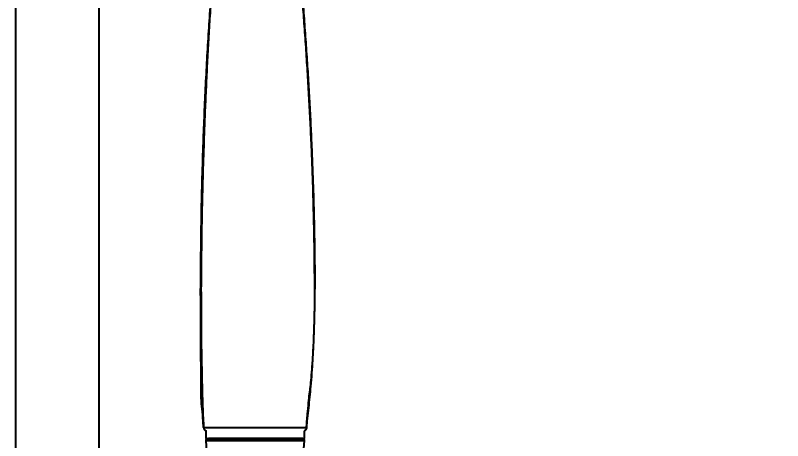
# Model space of a CAD drawing. Header units: millimetres. Extents: x 14183 to 14777, y -4239 to -3399.
# Drawn here: x 14389.4 to 14439.7, y -3784.1 to -3756.2 of the extents above; entities that cross this region are included whole.
import ezdxf

# ---------------------------------------------------------------- set-up
doc = ezdxf.new("R2010")
doc.units = ezdxf.units.MM
doc.header["$LTSCALE"] = 0.1
doc.layers.get('0').update_dxf_attribs({"lineweight": 15})
doc.layers.add('DIM', color=3, linetype='Continuous', lineweight=9)
doc.styles.add('ARIAL', font='arial.ttf')
doc.dimstyles.new('사본 ISO-25', dxfattribs={"dimtxt": 4, "dimasz": 3.5, "dimexe": 0.5, "dimexo": 0.625, "dimgap": 1.5, "dimtad": 1, "dimtih": 1, "dimtoh": 1, "dimdec": 1, "dimlfac": 4, "dimdsep": 46, "dimtxsty": 'ARIAL', "dimcen": 0, "dimclrd": 3, "dimclre": 3, "dimclrt": 3, "dimadec": 1, "dimazin": 0, "dimtfac": 1, "dimtdec": 1, "dimtmove": 0, "dimatfit": 3, "dimfxl": 1.25, "dimtfill": 1, "dimarcsym": 0})

# ---------------------------------------------------------------- blocks, each defined once
blk = doc.blocks.new('*D59')
at = {"layer": 'Defpoints', "color": 0, "transparency": 16777216}
for p in [(14392.195, -3643.287), (14495.735, -4145.343), (14510.029, -4145.343)]:
    blk.add_point(p, dxfattribs=at)
at = {"layer": 'DIM', "color": 3, "lineweight": -2, "transparency": 16777216}
for p, q in [((14392.82, -3643.287), (14510.529, -3643.287)), ((14510.029, -3646.787), (14510.029, -3891.374)), ((14510.029, -4141.843), (14510.029, -3899.618)), ((14496.36, -4145.343), (14510.529, -4145.343))]:
    blk.add_line(p, q, dxfattribs=at)
at = {"layer": 'DIM', "color": 3, "transparency": 16777216}
for points in [[(14509.446, -3646.787), (14510.612, -3646.787), (14510.029, -3643.287)], [(14509.446, -4141.843), (14510.612, -4141.843), (14510.029, -4145.343)]]:
    blk.add_solid(points, dxfattribs=at)
at = {"layer": 'DIM', "color": 3, "transparency": 16777216, "insert": (14510.029, -3895.496), "char_height": 4, "attachment_point": 5, "style": 'ARIAL', "bg_fill": 3, "box_fill_scale": 1.1, "bg_fill_color": 256, "bg_fill_true_color": 13158600, "bg_fill_transparency": 0}
blk.add_mtext('(2280)', dxfattribs=at)

msp = doc.modelspace()

# ---------------------------------------------------------------- linework, layer by layer
at = {"linetype": 'Continuous', "lineweight": 25}
for p, q in [((14389.445, -3732.524), (14389.445, -3785.989)), ((14394.945, -3786.037), (14394.945, -3732.524)), ((14401.61, -3774.187), (14401.572, -3774.187)), ((14409.062, -3775.174), (14409.076, -3774.186)), ((14401.918, -3783.457), (14401.938, -3783.464)), ((14401.932, -3783.462), (14401.932, -3783.981)), ((14408.382, -3783.981), (14408.382, -3783.468)), ((14401.932, -3783.981), (14408.382, -3783.981)), ((14401.918, -3784.116), (14402.086, -3786.128)), ((14408.396, -3784.116), (14401.918, -3784.116)), ((14408.135, -3787.242), (14408.396, -3784.116))]:
    msp.add_line(p, q, dxfattribs=at)
for centre, start, end in [((14402.043, -3784.106), 90, 184.7636), ((14408.271, -3784.106), 355.2364, 90)]:
    msp.add_arc(centre, 0.125, start, end, dxfattribs=at)
for points, knots in [([(14402.228, -3755.466), (14402.183, -3756.057), (14402.09, -3757.277), (14401.988, -3759.127), (14401.89, -3761.018), (14401.806, -3762.912), (14401.701, -3765.756), (14401.6, -3769.514), (14401.581, -3772.642), (14401.572, -3774.187)], [0, 0, 0, 0, 0.094878, 0.195825, 0.29694, 0.398177, 0.499478, 0.752743, 1, 1, 1, 1]), ([(14402.244, -3755.466), (14402.206, -3755.984), (14402.13, -3757.023), (14402.052, -3758.573), (14401.973, -3760.128), (14401.903, -3761.684), (14401.84, -3763.242), (14401.747, -3765.842), (14401.648, -3769.49), (14401.623, -3772.621), (14401.61, -3774.187)], [0, 0, 0, 0, 0.083099, 0.166342, 0.249595, 0.332862, 0.416145, 0.499452, 0.749543, 1, 1, 1, 1]), ([(14409.068, -3774.186), (14409.054, -3772.64), (14409.025, -3769.511), (14408.9, -3765.858), (14408.78, -3763.226), (14408.698, -3761.649), (14408.607, -3760.074), (14408.506, -3758.499), (14408.397, -3756.967), (14408.324, -3755.952), (14408.288, -3755.463)], [0, 0, 0, 0, 0.247179, 0.500182, 0.584497, 0.66881, 0.753126, 0.837451, 0.921788, 1, 1, 1, 1]), ([(14408.292, -3755.465), (14408.329, -3755.984), (14408.403, -3757.022), (14408.514, -3758.572), (14408.614, -3760.127), (14408.705, -3761.683), (14408.786, -3763.241), (14408.905, -3765.841), (14409.031, -3769.489), (14409.061, -3772.62), (14409.076, -3774.186)], [0, 0, 0, 0, 0.083093, 0.166331, 0.249579, 0.332841, 0.416121, 0.499426, 0.749521, 1, 1, 1, 1]), ([(14401.564, -3774.133), (14401.566, -3774.506), (14401.568, -3775.165), (14401.573, -3776.008), (14401.577, -3776.667), (14401.575, -3777.169), (14401.574, -3777.666), (14401.58, -3778.324), (14401.59, -3779.081), (14401.603, -3779.949), (14401.607, -3780.845), (14401.603, -3781.567), (14401.663, -3782.007), (14401.686, -3782.189), (14401.695, -3782.264), (14401.699, -3782.296), (14401.701, -3782.312), (14401.702, -3782.319), (14401.703, -3782.322), (14401.704, -3782.321), (14401.703, -3782.307), (14401.701, -3782.23), (14401.696, -3782.035), (14401.692, -3781.724), (14401.673, -3781.185), (14401.657, -3780.477), (14401.638, -3779.683), (14401.623, -3779.087), (14401.622, -3778.788), (14401.62, -3778.654), (14401.622, -3778.586), (14401.627, -3778.523), (14401.629, -3778.472), (14401.631, -3778.444)], [0, 0, 0, 0, 0.08762, 0.154714, 0.20137, 0.250226, 0.296576, 0.346011, 0.404738, 0.473105, 0.548588, 0.614076, 0.641568, 0.652898, 0.656928, 0.660007, 0.661294, 0.662495, 0.663698, 0.664986, 0.668075, 0.672129, 0.696701, 0.725738, 0.758028, 0.830743, 0.899753, 0.951797, 0.970849, 0.976288, 0.983452, 0.990973, 1, 1, 1, 1]), ([(14401.776, -3783.252), (14401.776, -3783.252), (14401.776, -3783.251), (14401.776, -3783.25), (14401.776, -3783.247), (14401.775, -3783.235), (14401.772, -3783.186), (14401.764, -3783.079), (14401.751, -3782.895), (14401.734, -3782.598), (14401.72, -3782.208), (14401.701, -3781.665), (14401.676, -3780.842), (14401.647, -3779.672), (14401.622, -3778.102), (14401.607, -3776.243), (14401.609, -3774.9), (14401.61, -3774.187)], [0, 0, 0, 0, 0.000008, 0.00008, 0.000281, 0.001049, 0.004049, 0.015907, 0.035543, 0.062945, 0.111688, 0.174539, 0.251778, 0.395096, 0.569849, 0.771764, 1, 1, 1, 1]), ([(14401.61, -3774.187), (14401.612, -3774.968), (14401.614, -3776.53), (14401.641, -3778.837), (14401.681, -3780.7), (14401.718, -3781.871), (14401.736, -3782.399), (14401.749, -3782.755), (14401.77, -3783.051), (14401.784, -3783.249)], [0, 0, 0, 0, 0.250046, 0.500092, 0.750137, 0.87522, 0.906494, 0.937725, 1, 1, 1, 1]), ([(14408.519, -3783.308), (14408.542, -3782.992), (14408.582, -3782.416), (14408.658, -3781.692), (14408.717, -3781.086), (14408.789, -3780.535), (14408.848, -3779.934), (14408.91, -3779.167), (14408.971, -3778.206), (14409.024, -3777.045), (14409.064, -3775.684), (14409.068, -3774.707), (14409.071, -3774.186)], [0, 0, 0, 0, 0.104377, 0.190188, 0.2563698, 0.3065198, 0.3695821, 0.4535783, 0.558681, 0.6848884, 0.8320738, 1, 1, 1, 1]), ([(14409.057, -3775.712), (14409.057, -3775.709), (14409.073, -3775.205), (14409.074, -3774.694), (14409.076, -3774.186)], [0, 0, 0, 0, 0.005863, 1, 1, 1, 1]), ([(14408.994, -3777.528), (14409, -3777.427), (14409.029, -3776.883), (14409.041, -3776.328), (14409.052, -3775.877)], [0, 0, 0, 0, 0.185827, 1, 1, 1, 1]), ([(14408.54, -3783.248), (14408.554, -3783.051), (14408.586, -3782.596), (14408.67, -3781.976), (14408.744, -3781.267), (14408.842, -3780.228), (14408.927, -3779.182), (14408.961, -3778.352), (14408.971, -3778.115)], [0, 0, 0, 0, 0.107933, 0.249472, 0.391114, 0.532752, 0.866511, 1, 1, 1, 1]), ([(14401.776, -3783.246), (14401.774, -3783.246), (14401.772, -3783.247), (14401.775, -3783.252), (14401.776, -3783.252), (14401.776, -3783.252)], [0, 0, 0, 0, 0.482235, 0.807938, 1, 1, 1, 1]), ([(14401.777, -3783.26), (14401.777, -3783.258), (14401.777, -3783.256), (14401.776, -3783.254), (14401.776, -3783.253), (14401.776, -3783.252), (14401.776, -3783.252), (14401.776, -3783.252)], [0, 0, 0, 0, 0.595092, 0.711919, 0.826232, 0.929362, 1, 1, 1, 1]), ([(14401.784, -3783.249), (14401.783, -3783.251), (14401.78, -3783.255), (14401.778, -3783.258), (14401.777, -3783.26)], [0, 0, 0, 0, 0.498654, 1, 1, 1, 1]), ([(14401.777, -3783.26), (14401.78, -3783.274), (14401.784, -3783.302), (14401.795, -3783.327), (14401.801, -3783.341)], [0, 0, 0, 0, 0.488488, 1, 1, 1, 1]), ([(14401.784, -3783.249), (14401.817, -3783.249), (14401.883, -3783.25), (14402.14, -3783.254), (14402.504, -3783.256), (14402.973, -3783.252), (14403.527, -3783.251), (14404.146, -3783.251), (14404.803, -3783.25), (14405.473, -3783.25), (14406.131, -3783.25), (14406.753, -3783.25), (14407.313, -3783.251), (14407.792, -3783.252), (14408.164, -3783.255), (14408.417, -3783.253), (14408.483, -3783.251), (14408.513, -3783.25)], [0, 0, 0, 0, 0.068475, 0.135796, 0.20219, 0.269286, 0.337116, 0.404833, 0.472391, 0.539891, 0.60739, 0.674947, 0.742662, 0.810491, 0.877589, 0.943982, 1, 1, 1, 1]), ([(14401.801, -3783.341), (14401.808, -3783.353), (14401.821, -3783.378), (14401.84, -3783.398), (14401.85, -3783.409)], [0, 0, 0, 0, 0.495807, 1, 1, 1, 1]), ([(14401.826, -3783.381), (14401.834, -3783.396), (14401.851, -3783.429), (14401.891, -3783.461), (14401.92, -3783.475), (14401.932, -3783.48)], [0, 0, 0, 0, 0.345634, 0.739172, 1, 1, 1, 1]), ([(14401.85, -3783.409), (14401.86, -3783.418), (14401.881, -3783.437), (14401.906, -3783.45), (14401.918, -3783.457)], [0, 0, 0, 0, 0.502949, 1, 1, 1, 1]), ([(14408.474, -3783.414), (14408.448, -3783.436), (14408.419, -3783.461), (14408.383, -3783.466), (14408.379, -3783.467)], [0, 0, 0, 0, 0.892697, 1, 1, 1, 1]), ([(14408.474, -3783.414), (14408.496, -3783.39), (14408.538, -3783.342), (14408.549, -3783.279), (14408.554, -3783.249)], [0, 0, 0, 0, 0.517913, 1, 1, 1, 1]), ([(14408.513, -3783.25), (14408.521, -3783.25), (14408.556, -3783.249), (14408.546, -3783.249), (14408.538, -3783.249)], [0, 0, 0, 0, 0.2372067, 1, 1, 1, 1]), ([(14408.266, -3783.981), (14408.259, -3783.981), (14408.244, -3783.981), (14408.07, -3783.981), (14407.777, -3783.981), (14407.37, -3783.981), (14406.881, -3783.981), (14406.346, -3783.981), (14405.788, -3783.981), (14405.208, -3783.981), (14404.606, -3783.981), (14404.001, -3783.981), (14403.432, -3783.981), (14402.934, -3783.981), (14402.541, -3783.981), (14402.254, -3783.981), (14402.155, -3783.981), (14402.107, -3783.981)], [0, 0, 0, 0, 0.059466, 0.128205, 0.198403, 0.268601, 0.337341, 0.403336, 0.465602, 0.527868, 0.593864, 0.662603, 0.732801, 0.802999, 0.871738, 0.937734, 1, 1, 1, 1])]:
    msp.add_open_spline(points, degree=3, knots=knots, dxfattribs=at)

# ---------------------------------------------------------------- next in the draw order: dimensions: what is measured, and where the dimension line sits
at = {"layer": 'DIM'}
dim = msp.add_linear_dim(base=(14510.029, -4145.343), p1=(14392.195, -3643.287), p2=(14495.735, -4145.343), angle=90, text='(2280)', dimstyle='사본 ISO-25', override={"dimtad": 0}, dxfattribs=at)
dim.commit()
dim.dimension.update_dxf_attribs({"geometry": '*D59', "text_midpoint": (14510.029, -3895.496), "dimtype": 160})

doc.saveas('drawing.dxf')
